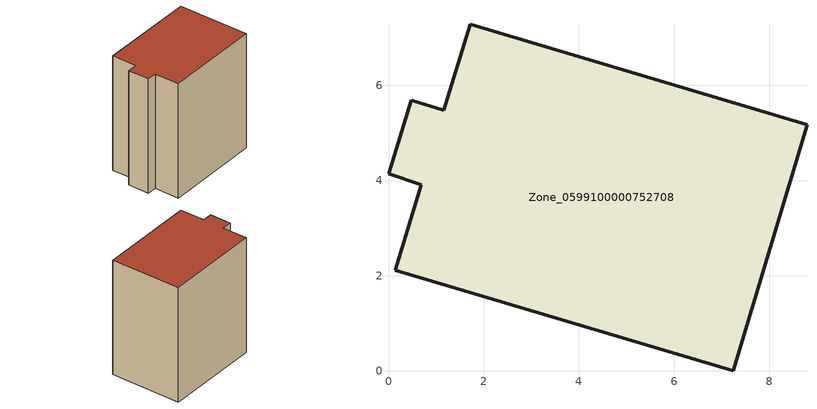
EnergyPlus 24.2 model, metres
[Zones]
Zone_0599100000752708
 floor ground (C_G): 0.69,3.91 0,4.14 0.47,5.69 1.16,5.48 1.71,7.29 8.79,5.18 7.25,0 0.14,2.12 z3.64
 wall outside (C_F): 0,4.14 0.69,3.91 0.14,2.12 7.25,0 8.79,5.18 1.71,7.29 1.16,5.48 0.47,5.69 0,4.14 z3.64:12.65
 roof outside (C_R): 0.69,3.91 0.14,2.12 7.25,0 8.79,5.18 1.71,7.29 1.16,5.48 0.47,5.69 0,4.14 z12.65
[BUILDING]
Pand.0599100000752708: North Axis=0; Terrain=City; Loads Convergence Tolerance Value=0.04; Temperature Convergence Tolerance Value=0.4; Solar Distribution=FullExterior; Maximum Number of Warmup Days=25; Minimum Number of Warmup Days=1
[Site:Location]
Rotterdam.The.Hague.AP_ZH_NLD Design_Conditions: Latitude=51.96; Longitude=4.45; Time Zone=1; Elevation=-4.5
[SITE:GROUNDTEMPERATURE:BUILDINGSURFACE]
18, 18, 18, 18, 18, 18, 18, 18, 18, 18, 18, 18
[MATERIAL] Thermal Absorptance=0.9; Solar Absorptance=0.7; Visible Absorptance=0.7
Name | Roughness | Thickness | Conductivity | Density | Specific Heat
G.TI.2006-2014 | MediumSmooth | 0.15 | 0.06 | 540 | 1210
F.TI.2006-2014 | Rough | 0.3 | 0.12 | 1920 | 840
R.TI.2006-2014 | MediumRough | 0.2 | 0.08 | 1500 | 1000
[CONSTRUCTION]
C_G: G.TI.2006-2014
C_F: F.TI.2006-2014
C_R: R.TI.2006-2014
[ZONE]
Zone_0599100000752708: Type=1; Multiplier=1; Ceiling Height=Autocalculate; Volume=Autocalculate; Floor Area=autocalculate; Part of Total Floor Area=Yes
[ZONEINFILTRATION:DESIGNFLOWRATE]
Infil_Zone_0599100000752708: Zone or ZoneList or Space or SpaceList=Zone_0599100000752708; Schedule=AlwaysOn; Design Flow Rate Calculation Method=Flow/Area; Flow Rate per Floor Area=0.0015; Constant Term Coefficient=1; Temperature Term Coefficient=0; Velocity Term Coefficient=0; Velocity Squared Term Coefficient=0
[HVACTEMPLATE:ZONE:IDEALLOADSAIRSYSTEM]
Zone_0599100000752708: Maximum Heating Supply Air Temperature=50; Minimum Cooling Supply Air Temperature=13; Maximum Heating Supply Air Humidity Ratio=0.0156; Minimum Cooling Supply Air Humidity Ratio=0.0077; Heating Limit=NoLimit; Cooling Limit=NoLimit; Dehumidification Control Type=ConstantSensibleHeatRatio; Cooling Sensible Heat Ratio=0.7; Dehumidification Setpoint=60; Humidification Control Type=None; Humidification Setpoint=30; Outdoor Air Method=None; Outdoor Air Flow Rate per Person=0.00944; Outdoor Air Flow Rate per Zone Floor Area=0; Outdoor Air Flow Rate per Zone=0; Demand Controlled Ventilation Type=None; Outdoor Air Economizer Type=NoEconomizer; Heat Recovery Type=None; Sensible Heat Recovery Effectiveness=0.7; Latent Heat Recovery Effectiveness=0.65
[ZONECONTROL:THERMOSTAT]
ThermostatControl_Zone_0599100000752708: Zone or ZoneList=Zone_0599100000752708; Control Type Schedule=DualSetpointControlType; Control 1=Thermostat_Zone_0599100000752708; Temperature Difference Between Cutout And Setpoint=0
[THERMOSTATSETPOINT:DUALSETPOINT]
Thermostat_Zone_0599100000752708: Heating Setpoint Temperature Schedule=HeatingSetpoint_Zone_0599100000752708; Cooling Setpoint Temperature Schedule=CoolingSetpoint_Zone_0599100000752708
[SCHEDULE:COMPACT]
HeatingSetpoint_Zone_0599100000752708: Through: 12/31, For: AllDays, Until: 24:00, 21
CoolingSetpoint_Zone_0599100000752708: Through: 12/31, For: AllDays, Until: 24:00, 24
DualSetpointControlType: Through: 12/31, For: AllDays, Until: 24:00, 4
AlwaysOn: Through: 12/31, For: AllDays, Until: 24:00, 1
